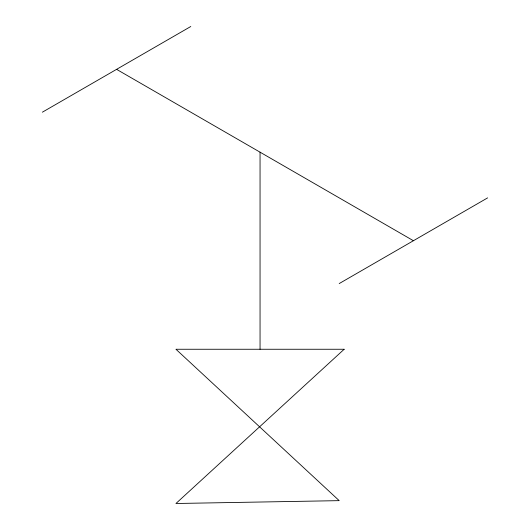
<?xml version="1.0" encoding="UTF-8"?>
<svg xmlns="http://www.w3.org/2000/svg" width="530" height="530" viewBox="0 0 530 530"><rect width="100%" height="100%" fill="white"/><g stroke="black" fill="none" stroke-linecap="round" stroke-linejoin="round"><path stroke-width="0.79" d="M260.051 349.263L260.051 152.176M42.373 112.188L190.793 26.5M339.207 283.57L487.626 197.875M116.58 69.344L413.42 240.719M344.156 349.263L175.947 503.5L339.207 500.645L175.947 349.257L344.156 349.263"/></g></svg>
